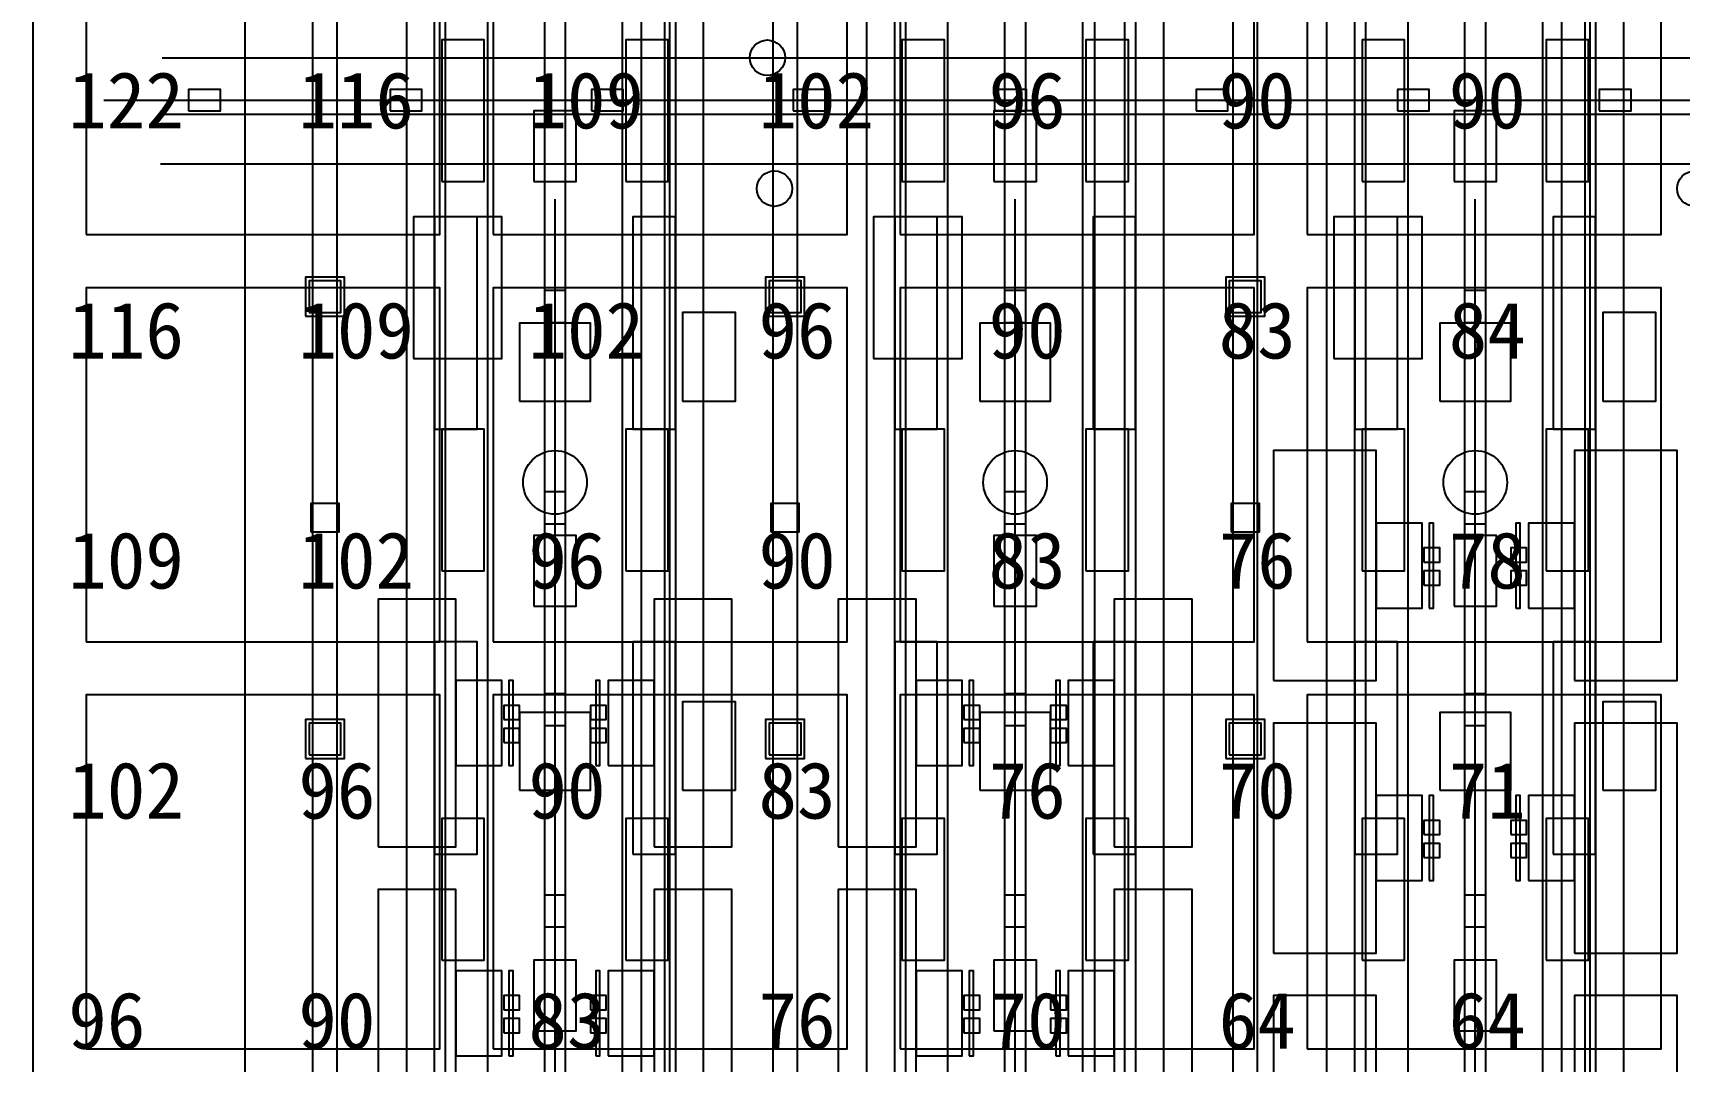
# Model space of a CAD drawing. Header units: metres. Extents: x -1640 to 1560, y -268 to 2338.
# Drawn here: x -472 to -425.49, y 2013.15 to 2042.2 of the extents above; entities that cross this region are included whole.
import ezdxf

# ---------------------------------------------------------------- set-up
doc = ezdxf.new("R2010")
doc.units = ezdxf.units.M
for name, color, linetype in [('1F_CHL', 4, 'Continuous'), ('1F_EHS_EXTINGUISHER_HYDRANT_CABINET_CONCEPT', 1, 'Continuous'), ('1F_PUMP', 2, 'Continuous'), ('1F_SCR', 3, 'Continuous'), ('1F_STRUCT_COLUMN', 8, 'Continuous'), ('1F_ZONE', 3, 'Continuous'), ('2F_CSF_LATERAL_RACK_CONCEPT', 9, 'Continuous'), ('2F_RFG', 5, 'Continuous'), ('2F_STRUCT_COLUMN', 8, 'Continuous'), ('2F_VMB', 6, 'Continuous'), ('2F_ZONE', 3, 'Continuous'), ('3F_CLEANROOM_OVERHEAD_PIPE_DUCT_CONCEPT', 9, 'Continuous'), ('3F_CVD', 3, 'Continuous'), ('3F_DIFF', 4, 'Continuous'), ('3F_EHS_EGRESS_DIST_M', 2, 'Continuous'), ('3F_EHS_EXTINGUISHER_HYDRANT_CABINET_CONCEPT', 1, 'Continuous'), ('3F_EHS_GAS_DETECTOR', 6, 'Continuous'), ('3F_FOUP', 5, 'Continuous'), ('3F_OHT', 9, 'Continuous'), ('3F_OHTV', 1, 'Continuous'), ('3F_STK', 3, 'Continuous'), ('3F_STRUCT_COLUMN', 8, 'Continuous'), ('3F_TBAR', 6, 'Continuous'), ('3F_ZONE', 3, 'Continuous'), ('4F_FFU', 1, 'Continuous'), ('4F_STRUCT_PLENUM_TRUSS_CONCEPT', 9, 'Continuous'), ('4F_ZONE', 3, 'Continuous'), ('5F_CHL', 4, 'Continuous'), ('5F_EHS_EXTINGUISHER_HYDRANT_CABINET_CONCEPT', 1, 'Continuous'), ('5F_PUMP', 2, 'Continuous'), ('5F_SCR', 3, 'Continuous'), ('5F_STRUCT_COLUMN', 8, 'Continuous'), ('5F_ZONE', 3, 'Continuous'), ('6F_CSF_LATERAL_RACK_CONCEPT', 9, 'Continuous'), ('6F_RFG', 5, 'Continuous'), ('6F_STRUCT_COLUMN', 8, 'Continuous'), ('6F_VMB', 6, 'Continuous'), ('6F_ZONE', 3, 'Continuous'), ('7F_CLEANROOM_OVERHEAD_PIPE_DUCT_CONCEPT', 9, 'Continuous'), ('7F_CVD', 3, 'Continuous'), ('7F_DIFF', 4, 'Continuous'), ('7F_EHS_EGRESS_DIST_M', 2, 'Continuous'), ('7F_EHS_EXTINGUISHER_HYDRANT_CABINET_CONCEPT', 1, 'Continuous'), ('7F_EHS_GAS_DETECTOR', 6, 'Continuous'), ('7F_FOUP', 5, 'Continuous'), ('7F_OHT', 9, 'Continuous'), ('7F_OHTV', 1, 'Continuous'), ('7F_STK', 3, 'Continuous'), ('7F_STRUCT_COLUMN', 8, 'Continuous'), ('7F_TBAR', 6, 'Continuous'), ('7F_ZONE', 3, 'Continuous'), ('8F_FFU', 1, 'Continuous'), ('8F_STRUCT_PLENUM_TRUSS_CONCEPT', 9, 'Continuous'), ('8F_ZONE', 3, 'Continuous'), ('EHS_TREATED_EXHAUST', 30, 'Continuous'), ('UTIL_ELEC.LV_CONCEPT', 2, 'Continuous'), ('UTIL_GAS.BULK_CONCEPT', 2, 'Continuous'), ('UTIL_GAS.SPEC_CONCEPT', 3, 'Continuous'), ('UTIL_PCW.R_CONCEPT', 1, 'Continuous'), ('UTIL_PCW.S_CONCEPT', 6, 'Continuous')]:
    doc.layers.add(name, color=color, linetype=linetype)

msp = doc.modelspace()

# ---------------------------------------------------------------- linework, layer by layer
at = {"layer": '1F_CHL'}
for points in [[(-453.65, 2031.8), (-452.15, 2031.8), (-452.15, 2034.3), (-453.65, 2034.3)], [(-427.65, 2031.8), (-426.15, 2031.8), (-426.15, 2034.3), (-427.65, 2034.3)], [(-453.65, 2020.8), (-452.15, 2020.8), (-452.15, 2023.3), (-453.65, 2023.3)], [(-427.65, 2020.8), (-426.15, 2020.8), (-426.15, 2023.3), (-427.65, 2023.3)]]:
    msp.add_lwpolyline(points, close=True, dxfattribs=at)
at = {"layer": '1F_EHS_EXTINGUISHER_HYDRANT_CABINET_CONCEPT'}
msp.add_circle((-451.25, 2041.5), 0.5, dxfattribs=at)
at = {"layer": '1F_PUMP'}
for points in [[(-460.45, 2038), (-459.25, 2038), (-459.25, 2042), (-460.45, 2042)], [(-455.25, 2038), (-454.05, 2038), (-454.05, 2042), (-455.25, 2042)], [(-447.45, 2038), (-446.25, 2038), (-446.25, 2042), (-447.45, 2042)], [(-442.25, 2038), (-441.05, 2038), (-441.05, 2042), (-442.25, 2042)], [(-434.45, 2038), (-433.25, 2038), (-433.25, 2042), (-434.45, 2042)], [(-429.25, 2038), (-428.05, 2038), (-428.05, 2042), (-429.25, 2042)], [(-460.45, 2027), (-459.25, 2027), (-459.25, 2031), (-460.45, 2031)], [(-455.25, 2027), (-454.05, 2027), (-454.05, 2031), (-455.25, 2031)], [(-447.45, 2027), (-446.25, 2027), (-446.25, 2031), (-447.45, 2031)], [(-442.25, 2027), (-441.05, 2027), (-441.05, 2031), (-442.25, 2031)], [(-434.45, 2027), (-433.25, 2027), (-433.25, 2031), (-434.45, 2031)], [(-429.25, 2027), (-428.05, 2027), (-428.05, 2031), (-429.25, 2031)], [(-460.45, 2016), (-459.25, 2016), (-459.25, 2020), (-460.45, 2020)], [(-455.25, 2016), (-454.05, 2016), (-454.05, 2020), (-455.25, 2020)], [(-447.45, 2016), (-446.25, 2016), (-446.25, 2020), (-447.45, 2020)], [(-442.25, 2016), (-441.05, 2016), (-441.05, 2020), (-442.25, 2020)], [(-434.45, 2016), (-433.25, 2016), (-433.25, 2020), (-434.45, 2020)], [(-429.25, 2016), (-428.05, 2016), (-428.05, 2020), (-429.25, 2020)]]:
    msp.add_lwpolyline(points, close=True, dxfattribs=at)
at = {"layer": '1F_SCR'}
for points in [[(-458.25, 2031.8), (-456.25, 2031.8), (-456.25, 2034), (-458.25, 2034)], [(-445.25, 2031.8), (-443.25, 2031.8), (-443.25, 2034), (-445.25, 2034)], [(-432.25, 2031.8), (-430.25, 2031.8), (-430.25, 2034), (-432.25, 2034)], [(-458.25, 2020.8), (-456.25, 2020.8), (-456.25, 2023), (-458.25, 2023)], [(-445.25, 2020.8), (-443.25, 2020.8), (-443.25, 2023), (-445.25, 2023)], [(-432.25, 2020.8), (-430.25, 2020.8), (-430.25, 2023), (-432.25, 2023)]]:
    msp.add_lwpolyline(points, close=True, dxfattribs=at)
at = {"layer": '1F_STRUCT_COLUMN'}
for points in [[(-464.3, 2034.2), (-463.2, 2034.2), (-463.2, 2035.3), (-464.3, 2035.3)], [(-451.3, 2034.2), (-450.2, 2034.2), (-450.2, 2035.3), (-451.3, 2035.3)], [(-438.3, 2034.2), (-437.2, 2034.2), (-437.2, 2035.3), (-438.3, 2035.3)], [(-464.3, 2021.7), (-463.2, 2021.7), (-463.2, 2022.8), (-464.3, 2022.8)], [(-451.3, 2021.7), (-450.2, 2021.7), (-450.2, 2022.8), (-451.3, 2022.8)], [(-438.3, 2021.7), (-437.2, 2021.7), (-437.2, 2022.8), (-438.3, 2022.8)]]:
    msp.add_lwpolyline(points, close=True, dxfattribs=at)
at = {"layer": '1F_ZONE'}
msp.add_lwpolyline([(-472, 1966), (-247.5, 1966), (-247.5, 2117), (-472, 2117)], close=True, dxfattribs=at)
at = {"layer": '2F_CSF_LATERAL_RACK_CONCEPT'}
for points in [[(-461.45, 1970), (-460.65, 1970), (-460.65, 2113), (-461.45, 2113)], [(-453.85, 1970), (-453.05, 1970), (-453.05, 2113), (-453.85, 2113)], [(-448.45, 1970), (-447.65, 1970), (-447.65, 2113), (-448.45, 2113)], [(-440.85, 1970), (-440.05, 1970), (-440.05, 2113), (-440.85, 2113)], [(-435.45, 1970), (-434.65, 1970), (-434.65, 2113), (-435.45, 2113)], [(-427.85, 1970), (-427.05, 1970), (-427.05, 2113), (-427.85, 2113)]]:
    msp.add_lwpolyline(points, close=True, dxfattribs=at)
at = {"layer": '2F_RFG'}
for points in [[(-460.65, 2031), (-459.45, 2031), (-459.45, 2037), (-460.65, 2037)], [(-455.05, 2031), (-453.85, 2031), (-453.85, 2037), (-455.05, 2037)], [(-447.65, 2031), (-446.45, 2031), (-446.45, 2037), (-447.65, 2037)], [(-442.05, 2031), (-440.85, 2031), (-440.85, 2037), (-442.05, 2037)], [(-434.65, 2031), (-433.45, 2031), (-433.45, 2037), (-434.65, 2037)], [(-429.05, 2031), (-427.85, 2031), (-427.85, 2037), (-429.05, 2037)], [(-460.65, 2019), (-459.45, 2019), (-459.45, 2025), (-460.65, 2025)], [(-455.05, 2019), (-453.85, 2019), (-453.85, 2025), (-455.05, 2025)], [(-447.65, 2019), (-446.45, 2019), (-446.45, 2025), (-447.65, 2025)], [(-442.05, 2019), (-440.85, 2019), (-440.85, 2025), (-442.05, 2025)], [(-434.65, 2019), (-433.45, 2019), (-433.45, 2025), (-434.65, 2025)], [(-429.05, 2019), (-427.85, 2019), (-427.85, 2025), (-429.05, 2025)]]:
    msp.add_lwpolyline(points, close=True, dxfattribs=at)
at = {"layer": '2F_STRUCT_COLUMN'}
for points in [[(-464.2, 2034.3), (-463.3, 2034.3), (-463.3, 2035.2), (-464.2, 2035.2)], [(-451.2, 2034.3), (-450.3, 2034.3), (-450.3, 2035.2), (-451.2, 2035.2)], [(-438.2, 2034.3), (-437.3, 2034.3), (-437.3, 2035.2), (-438.2, 2035.2)], [(-464.2, 2021.8), (-463.3, 2021.8), (-463.3, 2022.7), (-464.2, 2022.7)], [(-451.2, 2021.8), (-450.3, 2021.8), (-450.3, 2022.7), (-451.2, 2022.7)], [(-438.2, 2021.8), (-437.3, 2021.8), (-437.3, 2022.7), (-438.2, 2022.7)]]:
    msp.add_lwpolyline(points, close=True, dxfattribs=at)
at = {"layer": '2F_VMB'}
for points in [[(-457.85, 2038), (-456.65, 2038), (-456.65, 2040), (-457.85, 2040)], [(-444.85, 2038), (-443.65, 2038), (-443.65, 2040), (-444.85, 2040)], [(-431.85, 2038), (-430.65, 2038), (-430.65, 2040), (-431.85, 2040)], [(-457.85, 2026), (-456.65, 2026), (-456.65, 2028), (-457.85, 2028)], [(-444.85, 2026), (-443.65, 2026), (-443.65, 2028), (-444.85, 2028)], [(-431.85, 2026), (-430.65, 2026), (-430.65, 2028), (-431.85, 2028)], [(-457.85, 2014), (-456.65, 2014), (-456.65, 2016), (-457.85, 2016)], [(-444.85, 2014), (-443.65, 2014), (-443.65, 2016), (-444.85, 2016)], [(-431.85, 2014), (-430.65, 2014), (-430.65, 2016), (-431.85, 2016)]]:
    msp.add_lwpolyline(points, close=True, dxfattribs=at)
at = {"layer": '2F_ZONE'}
msp.add_lwpolyline([(-472, 1966), (-247.5, 1966), (-247.5, 2117), (-472, 2117)], close=True, dxfattribs=at)
at = {"layer": '3F_CLEANROOM_OVERHEAD_PIPE_DUCT_CONCEPT'}
for points in [[(-460.35, 1969), (-459.15, 1969), (-459.15, 2114), (-460.35, 2114)], [(-455.35, 1969), (-454.15, 1969), (-454.15, 2114), (-455.35, 2114)], [(-447.35, 1969), (-446.15, 1969), (-446.15, 2114), (-447.35, 2114)], [(-442.35, 1969), (-441.15, 1969), (-441.15, 2114), (-442.35, 2114)], [(-434.35, 1969), (-433.15, 1969), (-433.15, 2114), (-434.35, 2114)], [(-429.35, 1969), (-428.15, 1969), (-428.15, 2114), (-429.35, 2114)]]:
    msp.add_lwpolyline(points, close=True, dxfattribs=at)
at = {"layer": '3F_CVD'}
for points in [[(-436.95, 2023.9), (-434.05, 2023.9), (-434.05, 2030.4), (-436.95, 2030.4)], [(-428.45, 2023.9), (-425.55, 2023.9), (-425.55, 2030.4), (-428.45, 2030.4)], [(-434.05, 2025.95), (-432.75, 2025.95), (-432.75, 2028.35), (-434.05, 2028.35)], [(-429.75, 2025.95), (-428.45, 2025.95), (-428.45, 2028.35), (-429.75, 2028.35)], [(-436.95, 2016.2), (-434.05, 2016.2), (-434.05, 2022.7), (-436.95, 2022.7)], [(-428.45, 2016.2), (-425.55, 2016.2), (-425.55, 2022.7), (-428.45, 2022.7)], [(-434.05, 2018.25), (-432.75, 2018.25), (-432.75, 2020.65), (-434.05, 2020.65)], [(-429.75, 2018.25), (-428.45, 2018.25), (-428.45, 2020.65), (-429.75, 2020.65)], [(-436.95, 2008.5), (-434.05, 2008.5), (-434.05, 2015), (-436.95, 2015)], [(-428.45, 2008.5), (-425.55, 2008.5), (-425.55, 2015), (-428.45, 2015)]]:
    msp.add_lwpolyline(points, close=True, dxfattribs=at)
at = {"layer": '3F_DIFF'}
for points in [[(-462.25, 2019.2), (-460.05, 2019.2), (-460.05, 2026.2), (-462.25, 2026.2)], [(-454.45, 2019.2), (-452.25, 2019.2), (-452.25, 2026.2), (-454.45, 2026.2)], [(-449.25, 2019.2), (-447.05, 2019.2), (-447.05, 2026.2), (-449.25, 2026.2)], [(-441.45, 2019.2), (-439.25, 2019.2), (-439.25, 2026.2), (-441.45, 2026.2)], [(-460.05, 2021.5), (-458.75, 2021.5), (-458.75, 2023.9), (-460.05, 2023.9)], [(-455.75, 2021.5), (-454.45, 2021.5), (-454.45, 2023.9), (-455.75, 2023.9)], [(-447.05, 2021.5), (-445.75, 2021.5), (-445.75, 2023.9), (-447.05, 2023.9)], [(-442.75, 2021.5), (-441.45, 2021.5), (-441.45, 2023.9), (-442.75, 2023.9)], [(-462.25, 2011), (-460.05, 2011), (-460.05, 2018), (-462.25, 2018)], [(-454.45, 2011), (-452.25, 2011), (-452.25, 2018), (-454.45, 2018)], [(-449.25, 2011), (-447.05, 2011), (-447.05, 2018), (-449.25, 2018)], [(-441.45, 2011), (-439.25, 2011), (-439.25, 2018), (-441.45, 2018)], [(-460.05, 2013.3), (-458.75, 2013.3), (-458.75, 2015.7), (-460.05, 2015.7)], [(-455.75, 2013.3), (-454.45, 2013.3), (-454.45, 2015.7), (-455.75, 2015.7)], [(-447.05, 2013.3), (-445.75, 2013.3), (-445.75, 2015.7), (-447.05, 2015.7)], [(-442.75, 2013.3), (-441.45, 2013.3), (-441.45, 2015.7), (-442.75, 2015.7)]]:
    msp.add_lwpolyline(points, close=True, dxfattribs=at)
at = {"layer": '3F_EHS_EXTINGUISHER_HYDRANT_CABINET_CONCEPT'}
for centre in [(-451.05, 2037.8), (-425.05, 2037.8)]:
    msp.add_circle(centre, 0.5, dxfattribs=at)
at = {"layer": '3F_EHS_GAS_DETECTOR'}
for centre in [(-457.25, 2029.5), (-444.25, 2029.5), (-431.25, 2029.5)]:
    msp.add_circle(centre, 0.9, dxfattribs=at)
at = {"layer": '3F_FOUP'}
for points in [[(-432.7, 2027.25), (-432.25, 2027.25), (-432.25, 2027.65), (-432.7, 2027.65)], [(-430.25, 2027.25), (-429.8, 2027.25), (-429.8, 2027.65), (-430.25, 2027.65)], [(-432.7, 2026.6), (-432.25, 2026.6), (-432.25, 2027), (-432.7, 2027)], [(-430.25, 2026.6), (-429.8, 2026.6), (-429.8, 2027), (-430.25, 2027)], [(-458.7, 2022.8), (-458.25, 2022.8), (-458.25, 2023.2), (-458.7, 2023.2)], [(-456.25, 2022.8), (-455.8, 2022.8), (-455.8, 2023.2), (-456.25, 2023.2)], [(-445.7, 2022.8), (-445.25, 2022.8), (-445.25, 2023.2), (-445.7, 2023.2)], [(-443.25, 2022.8), (-442.8, 2022.8), (-442.8, 2023.2), (-443.25, 2023.2)], [(-458.7, 2022.15), (-458.25, 2022.15), (-458.25, 2022.55), (-458.7, 2022.55)], [(-456.25, 2022.15), (-455.8, 2022.15), (-455.8, 2022.55), (-456.25, 2022.55)], [(-445.7, 2022.15), (-445.25, 2022.15), (-445.25, 2022.55), (-445.7, 2022.55)], [(-443.25, 2022.15), (-442.8, 2022.15), (-442.8, 2022.55), (-443.25, 2022.55)], [(-432.7, 2019.55), (-432.25, 2019.55), (-432.25, 2019.95), (-432.7, 2019.95)], [(-430.25, 2019.55), (-429.8, 2019.55), (-429.8, 2019.95), (-430.25, 2019.95)], [(-432.7, 2018.9), (-432.25, 2018.9), (-432.25, 2019.3), (-432.7, 2019.3)], [(-430.25, 2018.9), (-429.8, 2018.9), (-429.8, 2019.3), (-430.25, 2019.3)], [(-458.7, 2014.6), (-458.25, 2014.6), (-458.25, 2015), (-458.7, 2015)], [(-456.25, 2014.6), (-455.8, 2014.6), (-455.8, 2015), (-456.25, 2015)], [(-445.7, 2014.6), (-445.25, 2014.6), (-445.25, 2015), (-445.7, 2015)], [(-443.25, 2014.6), (-442.8, 2014.6), (-442.8, 2015), (-443.25, 2015)], [(-458.7, 2013.95), (-458.25, 2013.95), (-458.25, 2014.35), (-458.7, 2014.35)], [(-456.25, 2013.95), (-455.8, 2013.95), (-455.8, 2014.35), (-456.25, 2014.35)], [(-445.7, 2013.95), (-445.25, 2013.95), (-445.25, 2014.35), (-445.7, 2014.35)], [(-443.25, 2013.95), (-442.8, 2013.95), (-442.8, 2014.35), (-443.25, 2014.35)]]:
    msp.add_lwpolyline(points, close=True, dxfattribs=at)
at = {"layer": '3F_OHT'}
for p, q in [((-470, 2040.3), (-249.5, 2040.3)), ((-457.25, 1969), (-457.25, 2037.5)), ((-444.25, 1969), (-444.25, 2037.5)), ((-431.25, 1969), (-431.25, 2037.5))]:
    msp.add_line(p, q, dxfattribs=at)
at = {"layer": '3F_OHTV'}
for points in [[(-467.6, 2040), (-466.7, 2040), (-466.7, 2040.6), (-467.6, 2040.6)], [(-461.91, 2040), (-461.01, 2040), (-461.01, 2040.6), (-461.91, 2040.6)], [(-456.22, 2040), (-455.32, 2040), (-455.32, 2040.6), (-456.22, 2040.6)], [(-450.52, 2040), (-449.62, 2040), (-449.62, 2040.6), (-450.52, 2040.6)], [(-444.83, 2040), (-443.93, 2040), (-443.93, 2040.6), (-444.83, 2040.6)], [(-439.14, 2040), (-438.24, 2040), (-438.24, 2040.6), (-439.14, 2040.6)], [(-433.45, 2040), (-432.55, 2040), (-432.55, 2040.6), (-433.45, 2040.6)], [(-427.75, 2040), (-426.85, 2040), (-426.85, 2040.6), (-427.75, 2040.6)], [(-457.55, 2034.02), (-456.95, 2034.02), (-456.95, 2034.92), (-457.55, 2034.92)], [(-444.55, 2034.02), (-443.95, 2034.02), (-443.95, 2034.92), (-444.55, 2034.92)], [(-431.55, 2034.02), (-430.95, 2034.02), (-430.95, 2034.92), (-431.55, 2034.92)], [(-457.55, 2028.33), (-456.95, 2028.33), (-456.95, 2029.23), (-457.55, 2029.23)], [(-444.55, 2028.33), (-443.95, 2028.33), (-443.95, 2029.23), (-444.55, 2029.23)], [(-431.55, 2028.33), (-430.95, 2028.33), (-430.95, 2029.23), (-431.55, 2029.23)], [(-457.55, 2022.63), (-456.95, 2022.63), (-456.95, 2023.53), (-457.55, 2023.53)], [(-444.55, 2022.63), (-443.95, 2022.63), (-443.95, 2023.53), (-444.55, 2023.53)], [(-431.55, 2022.63), (-430.95, 2022.63), (-430.95, 2023.53), (-431.55, 2023.53)], [(-457.55, 2016.94), (-456.95, 2016.94), (-456.95, 2017.84), (-457.55, 2017.84)], [(-444.55, 2016.94), (-443.95, 2016.94), (-443.95, 2017.84), (-444.55, 2017.84)], [(-431.55, 2016.94), (-430.95, 2016.94), (-430.95, 2017.84), (-431.55, 2017.84)]]:
    msp.add_lwpolyline(points, close=True, dxfattribs=at)
at = {"layer": '3F_STK'}
for points in [[(-461.25, 2033), (-458.75, 2033), (-458.75, 2037), (-461.25, 2037)], [(-448.25, 2033), (-445.75, 2033), (-445.75, 2037), (-448.25, 2037)], [(-435.25, 2033), (-432.75, 2033), (-432.75, 2037), (-435.25, 2037)]]:
    msp.add_lwpolyline(points, close=True, dxfattribs=at)
at = {"layer": '3F_STRUCT_COLUMN'}
for points in [[(-464.15, 2028.1), (-463.35, 2028.1), (-463.35, 2028.9), (-464.15, 2028.9)], [(-451.15, 2028.1), (-450.35, 2028.1), (-450.35, 2028.9), (-451.15, 2028.9)], [(-438.15, 2028.1), (-437.35, 2028.1), (-437.35, 2028.9), (-438.15, 2028.9)]]:
    msp.add_lwpolyline(points, close=True, dxfattribs=at)
at = {"layer": '3F_TBAR'}
for points in [[(-432.55, 2025.95), (-432.43, 2025.95), (-432.43, 2028.35), (-432.55, 2028.35)], [(-430.1, 2025.95), (-429.98, 2025.95), (-429.98, 2028.35), (-430.1, 2028.35)], [(-458.55, 2021.5), (-458.43, 2021.5), (-458.43, 2023.9), (-458.55, 2023.9)], [(-456.1, 2021.5), (-455.98, 2021.5), (-455.98, 2023.9), (-456.1, 2023.9)], [(-445.55, 2021.5), (-445.43, 2021.5), (-445.43, 2023.9), (-445.55, 2023.9)], [(-443.1, 2021.5), (-442.98, 2021.5), (-442.98, 2023.9), (-443.1, 2023.9)], [(-432.55, 2018.25), (-432.43, 2018.25), (-432.43, 2020.65), (-432.55, 2020.65)], [(-430.1, 2018.25), (-429.98, 2018.25), (-429.98, 2020.65), (-430.1, 2020.65)], [(-458.55, 2013.3), (-458.43, 2013.3), (-458.43, 2015.7), (-458.55, 2015.7)], [(-456.1, 2013.3), (-455.98, 2013.3), (-455.98, 2015.7), (-456.1, 2015.7)], [(-445.55, 2013.3), (-445.43, 2013.3), (-445.43, 2015.7), (-445.55, 2015.7)], [(-443.1, 2013.3), (-442.98, 2013.3), (-442.98, 2015.7), (-443.1, 2015.7)]]:
    msp.add_lwpolyline(points, close=True, dxfattribs=at)
at = {"layer": '3F_ZONE'}
msp.add_lwpolyline([(-472, 1966), (-247.5, 1966), (-247.5, 2117), (-472, 2117)], close=True, dxfattribs=at)
at = {"layer": '4F_FFU'}
for points in [[(-470.5, 2036.5), (-460.5, 2036.5), (-460.5, 2046.5), (-470.5, 2046.5)], [(-459, 2036.5), (-449, 2036.5), (-449, 2046.5), (-459, 2046.5)], [(-447.5, 2036.5), (-437.5, 2036.5), (-437.5, 2046.5), (-447.5, 2046.5)], [(-436, 2036.5), (-426, 2036.5), (-426, 2046.5), (-436, 2046.5)], [(-470.5, 2025), (-460.5, 2025), (-460.5, 2035), (-470.5, 2035)], [(-459, 2025), (-449, 2025), (-449, 2035), (-459, 2035)], [(-447.5, 2025), (-437.5, 2025), (-437.5, 2035), (-447.5, 2035)], [(-436, 2025), (-426, 2025), (-426, 2035), (-436, 2035)], [(-470.5, 2013.5), (-460.5, 2013.5), (-460.5, 2023.5), (-470.5, 2023.5)], [(-459, 2013.5), (-449, 2013.5), (-449, 2023.5), (-459, 2023.5)], [(-447.5, 2013.5), (-437.5, 2013.5), (-437.5, 2023.5), (-447.5, 2023.5)], [(-436, 2013.5), (-426, 2013.5), (-426, 2023.5), (-436, 2023.5)]]:
    msp.add_lwpolyline(points, close=True, dxfattribs=at)
at = {"layer": '4F_STRUCT_PLENUM_TRUSS_CONCEPT'}
for points in [[(-464.1, 1966), (-463.4, 1966), (-463.4, 2117), (-464.1, 2117)], [(-451.1, 1966), (-450.4, 1966), (-450.4, 2117), (-451.1, 2117)], [(-438.1, 1966), (-437.4, 1966), (-437.4, 2117), (-438.1, 2117)]]:
    msp.add_lwpolyline(points, close=True, dxfattribs=at)
at = {"layer": '4F_ZONE'}
msp.add_lwpolyline([(-472, 1966), (-247.5, 1966), (-247.5, 2117), (-472, 2117)], close=True, dxfattribs=at)
at = {"layer": '5F_CHL'}
for points in [[(-453.65, 2031.8), (-452.15, 2031.8), (-452.15, 2034.3), (-453.65, 2034.3)], [(-427.65, 2031.8), (-426.15, 2031.8), (-426.15, 2034.3), (-427.65, 2034.3)], [(-453.65, 2020.8), (-452.15, 2020.8), (-452.15, 2023.3), (-453.65, 2023.3)], [(-427.65, 2020.8), (-426.15, 2020.8), (-426.15, 2023.3), (-427.65, 2023.3)]]:
    msp.add_lwpolyline(points, close=True, dxfattribs=at)
at = {"layer": '5F_EHS_EXTINGUISHER_HYDRANT_CABINET_CONCEPT'}
msp.add_circle((-451.25, 2041.5), 0.5, dxfattribs=at)
at = {"layer": '5F_PUMP'}
for points in [[(-460.45, 2038), (-459.25, 2038), (-459.25, 2042), (-460.45, 2042)], [(-455.25, 2038), (-454.05, 2038), (-454.05, 2042), (-455.25, 2042)], [(-447.45, 2038), (-446.25, 2038), (-446.25, 2042), (-447.45, 2042)], [(-442.25, 2038), (-441.05, 2038), (-441.05, 2042), (-442.25, 2042)], [(-434.45, 2038), (-433.25, 2038), (-433.25, 2042), (-434.45, 2042)], [(-429.25, 2038), (-428.05, 2038), (-428.05, 2042), (-429.25, 2042)], [(-460.45, 2027), (-459.25, 2027), (-459.25, 2031), (-460.45, 2031)], [(-455.25, 2027), (-454.05, 2027), (-454.05, 2031), (-455.25, 2031)], [(-447.45, 2027), (-446.25, 2027), (-446.25, 2031), (-447.45, 2031)], [(-442.25, 2027), (-441.05, 2027), (-441.05, 2031), (-442.25, 2031)], [(-434.45, 2027), (-433.25, 2027), (-433.25, 2031), (-434.45, 2031)], [(-429.25, 2027), (-428.05, 2027), (-428.05, 2031), (-429.25, 2031)], [(-460.45, 2016), (-459.25, 2016), (-459.25, 2020), (-460.45, 2020)], [(-455.25, 2016), (-454.05, 2016), (-454.05, 2020), (-455.25, 2020)], [(-447.45, 2016), (-446.25, 2016), (-446.25, 2020), (-447.45, 2020)], [(-442.25, 2016), (-441.05, 2016), (-441.05, 2020), (-442.25, 2020)], [(-434.45, 2016), (-433.25, 2016), (-433.25, 2020), (-434.45, 2020)], [(-429.25, 2016), (-428.05, 2016), (-428.05, 2020), (-429.25, 2020)]]:
    msp.add_lwpolyline(points, close=True, dxfattribs=at)
at = {"layer": '5F_SCR'}
for points in [[(-458.25, 2031.8), (-456.25, 2031.8), (-456.25, 2034), (-458.25, 2034)], [(-445.25, 2031.8), (-443.25, 2031.8), (-443.25, 2034), (-445.25, 2034)], [(-432.25, 2031.8), (-430.25, 2031.8), (-430.25, 2034), (-432.25, 2034)], [(-458.25, 2020.8), (-456.25, 2020.8), (-456.25, 2023), (-458.25, 2023)], [(-445.25, 2020.8), (-443.25, 2020.8), (-443.25, 2023), (-445.25, 2023)], [(-432.25, 2020.8), (-430.25, 2020.8), (-430.25, 2023), (-432.25, 2023)]]:
    msp.add_lwpolyline(points, close=True, dxfattribs=at)
at = {"layer": '5F_STRUCT_COLUMN'}
for points in [[(-464.3, 2034.2), (-463.2, 2034.2), (-463.2, 2035.3), (-464.3, 2035.3)], [(-451.3, 2034.2), (-450.2, 2034.2), (-450.2, 2035.3), (-451.3, 2035.3)], [(-438.3, 2034.2), (-437.2, 2034.2), (-437.2, 2035.3), (-438.3, 2035.3)], [(-464.3, 2021.7), (-463.2, 2021.7), (-463.2, 2022.8), (-464.3, 2022.8)], [(-451.3, 2021.7), (-450.2, 2021.7), (-450.2, 2022.8), (-451.3, 2022.8)], [(-438.3, 2021.7), (-437.2, 2021.7), (-437.2, 2022.8), (-438.3, 2022.8)]]:
    msp.add_lwpolyline(points, close=True, dxfattribs=at)
at = {"layer": '5F_ZONE'}
msp.add_lwpolyline([(-472, 1966), (-247.5, 1966), (-247.5, 2117), (-472, 2117)], close=True, dxfattribs=at)
at = {"layer": '6F_CSF_LATERAL_RACK_CONCEPT'}
for points in [[(-461.45, 1970), (-460.65, 1970), (-460.65, 2113), (-461.45, 2113)], [(-453.85, 1970), (-453.05, 1970), (-453.05, 2113), (-453.85, 2113)], [(-448.45, 1970), (-447.65, 1970), (-447.65, 2113), (-448.45, 2113)], [(-440.85, 1970), (-440.05, 1970), (-440.05, 2113), (-440.85, 2113)], [(-435.45, 1970), (-434.65, 1970), (-434.65, 2113), (-435.45, 2113)], [(-427.85, 1970), (-427.05, 1970), (-427.05, 2113), (-427.85, 2113)]]:
    msp.add_lwpolyline(points, close=True, dxfattribs=at)
at = {"layer": '6F_RFG'}
for points in [[(-460.65, 2031), (-459.45, 2031), (-459.45, 2037), (-460.65, 2037)], [(-455.05, 2031), (-453.85, 2031), (-453.85, 2037), (-455.05, 2037)], [(-447.65, 2031), (-446.45, 2031), (-446.45, 2037), (-447.65, 2037)], [(-442.05, 2031), (-440.85, 2031), (-440.85, 2037), (-442.05, 2037)], [(-434.65, 2031), (-433.45, 2031), (-433.45, 2037), (-434.65, 2037)], [(-429.05, 2031), (-427.85, 2031), (-427.85, 2037), (-429.05, 2037)], [(-460.65, 2019), (-459.45, 2019), (-459.45, 2025), (-460.65, 2025)], [(-455.05, 2019), (-453.85, 2019), (-453.85, 2025), (-455.05, 2025)], [(-447.65, 2019), (-446.45, 2019), (-446.45, 2025), (-447.65, 2025)], [(-442.05, 2019), (-440.85, 2019), (-440.85, 2025), (-442.05, 2025)], [(-434.65, 2019), (-433.45, 2019), (-433.45, 2025), (-434.65, 2025)], [(-429.05, 2019), (-427.85, 2019), (-427.85, 2025), (-429.05, 2025)]]:
    msp.add_lwpolyline(points, close=True, dxfattribs=at)
at = {"layer": '6F_STRUCT_COLUMN'}
for points in [[(-464.2, 2034.3), (-463.3, 2034.3), (-463.3, 2035.2), (-464.2, 2035.2)], [(-451.2, 2034.3), (-450.3, 2034.3), (-450.3, 2035.2), (-451.2, 2035.2)], [(-438.2, 2034.3), (-437.3, 2034.3), (-437.3, 2035.2), (-438.2, 2035.2)], [(-464.2, 2021.8), (-463.3, 2021.8), (-463.3, 2022.7), (-464.2, 2022.7)], [(-451.2, 2021.8), (-450.3, 2021.8), (-450.3, 2022.7), (-451.2, 2022.7)], [(-438.2, 2021.8), (-437.3, 2021.8), (-437.3, 2022.7), (-438.2, 2022.7)]]:
    msp.add_lwpolyline(points, close=True, dxfattribs=at)
at = {"layer": '6F_VMB'}
for points in [[(-457.85, 2038), (-456.65, 2038), (-456.65, 2040), (-457.85, 2040)], [(-444.85, 2038), (-443.65, 2038), (-443.65, 2040), (-444.85, 2040)], [(-431.85, 2038), (-430.65, 2038), (-430.65, 2040), (-431.85, 2040)], [(-457.85, 2026), (-456.65, 2026), (-456.65, 2028), (-457.85, 2028)], [(-444.85, 2026), (-443.65, 2026), (-443.65, 2028), (-444.85, 2028)], [(-431.85, 2026), (-430.65, 2026), (-430.65, 2028), (-431.85, 2028)], [(-457.85, 2014), (-456.65, 2014), (-456.65, 2016), (-457.85, 2016)], [(-444.85, 2014), (-443.65, 2014), (-443.65, 2016), (-444.85, 2016)], [(-431.85, 2014), (-430.65, 2014), (-430.65, 2016), (-431.85, 2016)]]:
    msp.add_lwpolyline(points, close=True, dxfattribs=at)
at = {"layer": '6F_ZONE'}
msp.add_lwpolyline([(-472, 1966), (-247.5, 1966), (-247.5, 2117), (-472, 2117)], close=True, dxfattribs=at)
at = {"layer": '7F_CLEANROOM_OVERHEAD_PIPE_DUCT_CONCEPT'}
for points in [[(-460.35, 1969), (-459.15, 1969), (-459.15, 2114), (-460.35, 2114)], [(-455.35, 1969), (-454.15, 1969), (-454.15, 2114), (-455.35, 2114)], [(-447.35, 1969), (-446.15, 1969), (-446.15, 2114), (-447.35, 2114)], [(-442.35, 1969), (-441.15, 1969), (-441.15, 2114), (-442.35, 2114)], [(-434.35, 1969), (-433.15, 1969), (-433.15, 2114), (-434.35, 2114)], [(-429.35, 1969), (-428.15, 1969), (-428.15, 2114), (-429.35, 2114)]]:
    msp.add_lwpolyline(points, close=True, dxfattribs=at)
at = {"layer": '7F_CVD'}
for points in [[(-436.95, 2023.9), (-434.05, 2023.9), (-434.05, 2030.4), (-436.95, 2030.4)], [(-428.45, 2023.9), (-425.55, 2023.9), (-425.55, 2030.4), (-428.45, 2030.4)], [(-434.05, 2025.95), (-432.75, 2025.95), (-432.75, 2028.35), (-434.05, 2028.35)], [(-429.75, 2025.95), (-428.45, 2025.95), (-428.45, 2028.35), (-429.75, 2028.35)], [(-436.95, 2016.2), (-434.05, 2016.2), (-434.05, 2022.7), (-436.95, 2022.7)], [(-428.45, 2016.2), (-425.55, 2016.2), (-425.55, 2022.7), (-428.45, 2022.7)], [(-434.05, 2018.25), (-432.75, 2018.25), (-432.75, 2020.65), (-434.05, 2020.65)], [(-429.75, 2018.25), (-428.45, 2018.25), (-428.45, 2020.65), (-429.75, 2020.65)], [(-436.95, 2008.5), (-434.05, 2008.5), (-434.05, 2015), (-436.95, 2015)], [(-428.45, 2008.5), (-425.55, 2008.5), (-425.55, 2015), (-428.45, 2015)]]:
    msp.add_lwpolyline(points, close=True, dxfattribs=at)
at = {"layer": '7F_DIFF'}
for points in [[(-462.25, 2019.2), (-460.05, 2019.2), (-460.05, 2026.2), (-462.25, 2026.2)], [(-454.45, 2019.2), (-452.25, 2019.2), (-452.25, 2026.2), (-454.45, 2026.2)], [(-449.25, 2019.2), (-447.05, 2019.2), (-447.05, 2026.2), (-449.25, 2026.2)], [(-441.45, 2019.2), (-439.25, 2019.2), (-439.25, 2026.2), (-441.45, 2026.2)], [(-460.05, 2021.5), (-458.75, 2021.5), (-458.75, 2023.9), (-460.05, 2023.9)], [(-455.75, 2021.5), (-454.45, 2021.5), (-454.45, 2023.9), (-455.75, 2023.9)], [(-447.05, 2021.5), (-445.75, 2021.5), (-445.75, 2023.9), (-447.05, 2023.9)], [(-442.75, 2021.5), (-441.45, 2021.5), (-441.45, 2023.9), (-442.75, 2023.9)], [(-462.25, 2011), (-460.05, 2011), (-460.05, 2018), (-462.25, 2018)], [(-454.45, 2011), (-452.25, 2011), (-452.25, 2018), (-454.45, 2018)], [(-449.25, 2011), (-447.05, 2011), (-447.05, 2018), (-449.25, 2018)], [(-441.45, 2011), (-439.25, 2011), (-439.25, 2018), (-441.45, 2018)], [(-460.05, 2013.3), (-458.75, 2013.3), (-458.75, 2015.7), (-460.05, 2015.7)], [(-455.75, 2013.3), (-454.45, 2013.3), (-454.45, 2015.7), (-455.75, 2015.7)], [(-447.05, 2013.3), (-445.75, 2013.3), (-445.75, 2015.7), (-447.05, 2015.7)], [(-442.75, 2013.3), (-441.45, 2013.3), (-441.45, 2015.7), (-442.75, 2015.7)]]:
    msp.add_lwpolyline(points, close=True, dxfattribs=at)
at = {"layer": '7F_EHS_EXTINGUISHER_HYDRANT_CABINET_CONCEPT'}
for centre in [(-451.05, 2037.8), (-425.05, 2037.8)]:
    msp.add_circle(centre, 0.5, dxfattribs=at)
at = {"layer": '7F_EHS_GAS_DETECTOR'}
for centre in [(-457.25, 2029.5), (-444.25, 2029.5), (-431.25, 2029.5)]:
    msp.add_circle(centre, 0.9, dxfattribs=at)
at = {"layer": '7F_FOUP'}
for points in [[(-432.7, 2027.25), (-432.25, 2027.25), (-432.25, 2027.65), (-432.7, 2027.65)], [(-430.25, 2027.25), (-429.8, 2027.25), (-429.8, 2027.65), (-430.25, 2027.65)], [(-432.7, 2026.6), (-432.25, 2026.6), (-432.25, 2027), (-432.7, 2027)], [(-430.25, 2026.6), (-429.8, 2026.6), (-429.8, 2027), (-430.25, 2027)], [(-458.7, 2022.8), (-458.25, 2022.8), (-458.25, 2023.2), (-458.7, 2023.2)], [(-456.25, 2022.8), (-455.8, 2022.8), (-455.8, 2023.2), (-456.25, 2023.2)], [(-445.7, 2022.8), (-445.25, 2022.8), (-445.25, 2023.2), (-445.7, 2023.2)], [(-443.25, 2022.8), (-442.8, 2022.8), (-442.8, 2023.2), (-443.25, 2023.2)], [(-458.7, 2022.15), (-458.25, 2022.15), (-458.25, 2022.55), (-458.7, 2022.55)], [(-456.25, 2022.15), (-455.8, 2022.15), (-455.8, 2022.55), (-456.25, 2022.55)], [(-445.7, 2022.15), (-445.25, 2022.15), (-445.25, 2022.55), (-445.7, 2022.55)], [(-443.25, 2022.15), (-442.8, 2022.15), (-442.8, 2022.55), (-443.25, 2022.55)], [(-432.7, 2019.55), (-432.25, 2019.55), (-432.25, 2019.95), (-432.7, 2019.95)], [(-430.25, 2019.55), (-429.8, 2019.55), (-429.8, 2019.95), (-430.25, 2019.95)], [(-432.7, 2018.9), (-432.25, 2018.9), (-432.25, 2019.3), (-432.7, 2019.3)], [(-430.25, 2018.9), (-429.8, 2018.9), (-429.8, 2019.3), (-430.25, 2019.3)], [(-458.7, 2014.6), (-458.25, 2014.6), (-458.25, 2015), (-458.7, 2015)], [(-456.25, 2014.6), (-455.8, 2014.6), (-455.8, 2015), (-456.25, 2015)], [(-445.7, 2014.6), (-445.25, 2014.6), (-445.25, 2015), (-445.7, 2015)], [(-443.25, 2014.6), (-442.8, 2014.6), (-442.8, 2015), (-443.25, 2015)], [(-458.7, 2013.95), (-458.25, 2013.95), (-458.25, 2014.35), (-458.7, 2014.35)], [(-456.25, 2013.95), (-455.8, 2013.95), (-455.8, 2014.35), (-456.25, 2014.35)], [(-445.7, 2013.95), (-445.25, 2013.95), (-445.25, 2014.35), (-445.7, 2014.35)], [(-443.25, 2013.95), (-442.8, 2013.95), (-442.8, 2014.35), (-443.25, 2014.35)]]:
    msp.add_lwpolyline(points, close=True, dxfattribs=at)
at = {"layer": '7F_OHT'}
for p, q in [((-470, 2040.3), (-249.5, 2040.3)), ((-457.25, 1969), (-457.25, 2037.5)), ((-444.25, 1969), (-444.25, 2037.5)), ((-431.25, 1969), (-431.25, 2037.5))]:
    msp.add_line(p, q, dxfattribs=at)
at = {"layer": '7F_OHTV'}
for points in [[(-467.6, 2040), (-466.7, 2040), (-466.7, 2040.6), (-467.6, 2040.6)], [(-461.91, 2040), (-461.01, 2040), (-461.01, 2040.6), (-461.91, 2040.6)], [(-456.22, 2040), (-455.32, 2040), (-455.32, 2040.6), (-456.22, 2040.6)], [(-450.52, 2040), (-449.62, 2040), (-449.62, 2040.6), (-450.52, 2040.6)], [(-444.83, 2040), (-443.93, 2040), (-443.93, 2040.6), (-444.83, 2040.6)], [(-439.14, 2040), (-438.24, 2040), (-438.24, 2040.6), (-439.14, 2040.6)], [(-433.45, 2040), (-432.55, 2040), (-432.55, 2040.6), (-433.45, 2040.6)], [(-427.75, 2040), (-426.85, 2040), (-426.85, 2040.6), (-427.75, 2040.6)], [(-457.55, 2034.02), (-456.95, 2034.02), (-456.95, 2034.92), (-457.55, 2034.92)], [(-444.55, 2034.02), (-443.95, 2034.02), (-443.95, 2034.92), (-444.55, 2034.92)], [(-431.55, 2034.02), (-430.95, 2034.02), (-430.95, 2034.92), (-431.55, 2034.92)], [(-457.55, 2028.33), (-456.95, 2028.33), (-456.95, 2029.23), (-457.55, 2029.23)], [(-444.55, 2028.33), (-443.95, 2028.33), (-443.95, 2029.23), (-444.55, 2029.23)], [(-431.55, 2028.33), (-430.95, 2028.33), (-430.95, 2029.23), (-431.55, 2029.23)], [(-457.55, 2022.63), (-456.95, 2022.63), (-456.95, 2023.53), (-457.55, 2023.53)], [(-444.55, 2022.63), (-443.95, 2022.63), (-443.95, 2023.53), (-444.55, 2023.53)], [(-431.55, 2022.63), (-430.95, 2022.63), (-430.95, 2023.53), (-431.55, 2023.53)], [(-457.55, 2016.94), (-456.95, 2016.94), (-456.95, 2017.84), (-457.55, 2017.84)], [(-444.55, 2016.94), (-443.95, 2016.94), (-443.95, 2017.84), (-444.55, 2017.84)], [(-431.55, 2016.94), (-430.95, 2016.94), (-430.95, 2017.84), (-431.55, 2017.84)]]:
    msp.add_lwpolyline(points, close=True, dxfattribs=at)
at = {"layer": '7F_STK'}
for points in [[(-461.25, 2033), (-458.75, 2033), (-458.75, 2037), (-461.25, 2037)], [(-448.25, 2033), (-445.75, 2033), (-445.75, 2037), (-448.25, 2037)], [(-435.25, 2033), (-432.75, 2033), (-432.75, 2037), (-435.25, 2037)]]:
    msp.add_lwpolyline(points, close=True, dxfattribs=at)
at = {"layer": '7F_STRUCT_COLUMN'}
for points in [[(-464.15, 2028.1), (-463.35, 2028.1), (-463.35, 2028.9), (-464.15, 2028.9)], [(-451.15, 2028.1), (-450.35, 2028.1), (-450.35, 2028.9), (-451.15, 2028.9)], [(-438.15, 2028.1), (-437.35, 2028.1), (-437.35, 2028.9), (-438.15, 2028.9)]]:
    msp.add_lwpolyline(points, close=True, dxfattribs=at)
at = {"layer": '7F_TBAR'}
for points in [[(-432.55, 2025.95), (-432.43, 2025.95), (-432.43, 2028.35), (-432.55, 2028.35)], [(-430.1, 2025.95), (-429.98, 2025.95), (-429.98, 2028.35), (-430.1, 2028.35)], [(-458.55, 2021.5), (-458.43, 2021.5), (-458.43, 2023.9), (-458.55, 2023.9)], [(-456.1, 2021.5), (-455.98, 2021.5), (-455.98, 2023.9), (-456.1, 2023.9)], [(-445.55, 2021.5), (-445.43, 2021.5), (-445.43, 2023.9), (-445.55, 2023.9)], [(-443.1, 2021.5), (-442.98, 2021.5), (-442.98, 2023.9), (-443.1, 2023.9)], [(-432.55, 2018.25), (-432.43, 2018.25), (-432.43, 2020.65), (-432.55, 2020.65)], [(-430.1, 2018.25), (-429.98, 2018.25), (-429.98, 2020.65), (-430.1, 2020.65)], [(-458.55, 2013.3), (-458.43, 2013.3), (-458.43, 2015.7), (-458.55, 2015.7)], [(-456.1, 2013.3), (-455.98, 2013.3), (-455.98, 2015.7), (-456.1, 2015.7)], [(-445.55, 2013.3), (-445.43, 2013.3), (-445.43, 2015.7), (-445.55, 2015.7)], [(-443.1, 2013.3), (-442.98, 2013.3), (-442.98, 2015.7), (-443.1, 2015.7)]]:
    msp.add_lwpolyline(points, close=True, dxfattribs=at)
at = {"layer": '7F_ZONE'}
msp.add_lwpolyline([(-472, 1966), (-247.5, 1966), (-247.5, 2117), (-472, 2117)], close=True, dxfattribs=at)
at = {"layer": '8F_FFU'}
for points in [[(-470.5, 2036.5), (-460.5, 2036.5), (-460.5, 2046.5), (-470.5, 2046.5)], [(-459, 2036.5), (-449, 2036.5), (-449, 2046.5), (-459, 2046.5)], [(-447.5, 2036.5), (-437.5, 2036.5), (-437.5, 2046.5), (-447.5, 2046.5)], [(-436, 2036.5), (-426, 2036.5), (-426, 2046.5), (-436, 2046.5)], [(-470.5, 2025), (-460.5, 2025), (-460.5, 2035), (-470.5, 2035)], [(-459, 2025), (-449, 2025), (-449, 2035), (-459, 2035)], [(-447.5, 2025), (-437.5, 2025), (-437.5, 2035), (-447.5, 2035)], [(-436, 2025), (-426, 2025), (-426, 2035), (-436, 2035)], [(-470.5, 2013.5), (-460.5, 2013.5), (-460.5, 2023.5), (-470.5, 2023.5)], [(-459, 2013.5), (-449, 2013.5), (-449, 2023.5), (-459, 2023.5)], [(-447.5, 2013.5), (-437.5, 2013.5), (-437.5, 2023.5), (-447.5, 2023.5)], [(-436, 2013.5), (-426, 2013.5), (-426, 2023.5), (-436, 2023.5)]]:
    msp.add_lwpolyline(points, close=True, dxfattribs=at)
at = {"layer": '8F_STRUCT_PLENUM_TRUSS_CONCEPT'}
for points in [[(-464.1, 1966), (-463.4, 1966), (-463.4, 2117), (-464.1, 2117)], [(-451.1, 1966), (-450.4, 1966), (-450.4, 2117), (-451.1, 2117)], [(-438.1, 1966), (-437.4, 1966), (-437.4, 2117), (-438.1, 2117)]]:
    msp.add_lwpolyline(points, close=True, dxfattribs=at)
at = {"layer": '8F_ZONE'}
msp.add_lwpolyline([(-472, 1966), (-247.5, 1966), (-247.5, 2117), (-472, 2117)], close=True, dxfattribs=at)
at = {"layer": 'EHS_TREATED_EXHAUST'}
for points in [[(-457.55, 1970), (-456.95, 1970), (-456.95, 2125), (-457.55, 2125)], [(-457.55, 1970), (-456.95, 1970), (-456.95, 2125), (-457.55, 2125)], [(-444.55, 1970), (-443.95, 1970), (-443.95, 2125), (-444.55, 2125)], [(-444.55, 1970), (-443.95, 1970), (-443.95, 2125), (-444.55, 2125)], [(-431.55, 1970), (-430.95, 1970), (-430.95, 2125), (-431.55, 2125)], [(-431.55, 1970), (-430.95, 1970), (-430.95, 2125), (-431.55, 2125)]]:
    msp.add_lwpolyline(points, close=True, dxfattribs=at)
at = {"layer": 'UTIL_ELEC.LV_CONCEPT'}
msp.add_line((-442, 1971.7), (-442, 2125.3), dxfattribs=at)
msp.add_line((-442, 1971.7), (-442, 2125.3), dxfattribs=at)
at = {"layer": 'UTIL_GAS.BULK_CONCEPT'}
msp.add_line((-468.35, 2041.5), (-2.65, 2041.5), dxfattribs=at)
msp.add_line((-468.35, 2041.5), (-2.65, 2041.5), dxfattribs=at)
at = {"layer": 'UTIL_GAS.SPEC_CONCEPT'}
msp.add_line((-466, 1985.7), (-466, 2097.3), dxfattribs=at)
msp.add_line((-466, 1985.7), (-466, 2097.3), dxfattribs=at)
at = {"layer": 'UTIL_PCW.R_CONCEPT'}
for p, q in [((-454.005, 1971.78), (-454.005, 2111.23)), ((-454.005, 1971.78), (-454.005, 2111.23)), ((-428.005, 1971.78), (-428.005, 2111.23)), ((-428.005, 1971.78), (-428.005, 2111.23)), ((-468.4, 2039.9), (-2.6, 2039.9)), ((-468.4, 2039.9), (-2.6, 2039.9))]:
    msp.add_line(p, q, dxfattribs=at)
at = {"layer": 'UTIL_PCW.S_CONCEPT'}
for p, q in [((-454.805, 1971.78), (-454.805, 2111.23)), ((-454.805, 1971.78), (-454.805, 2111.23)), ((-428.805, 1971.78), (-428.805, 2111.23)), ((-428.805, 1971.78), (-428.805, 2111.23)), ((-468.4, 2038.5), (-2.6, 2038.5)), ((-468.4, 2038.5), (-2.6, 2038.5))]:
    msp.add_line(p, q, dxfattribs=at)

# ---------------------------------------------------------------- texts
at = {"layer": '3F_EHS_EGRESS_DIST_M'}
for s, p in [('122', (-471, 2039.5)), ('116', (-464.5, 2039.5)), ('109', (-458, 2039.5)), ('102', (-451.5, 2039.5)), ('96', (-445, 2039.5)), ('90', (-438.5, 2039.5)), ('90', (-432, 2039.5)), ('116', (-471, 2033)), ('109', (-464.5, 2033)), ('102', (-458, 2033)), ('96', (-451.5, 2033)), ('90', (-445, 2033)), ('83', (-438.5, 2033)), ('84', (-432, 2033)), ('109', (-471, 2026.5)), ('102', (-464.5, 2026.5)), ('96', (-458, 2026.5)), ('90', (-451.5, 2026.5)), ('83', (-445, 2026.5)), ('76', (-438.5, 2026.5)), ('78', (-432, 2026.5)), ('102', (-471, 2020)), ('96', (-464.5, 2020)), ('90', (-458, 2020)), ('83', (-451.5, 2020)), ('76', (-445, 2020)), ('70', (-438.5, 2020)), ('71', (-432, 2020)), ('96', (-471, 2013.5)), ('90', (-464.5, 2013.5)), ('83', (-458, 2013.5)), ('76', (-451.5, 2013.5)), ('70', (-445, 2013.5)), ('64', (-438.5, 2013.5)), ('64', (-432, 2013.5))]:
    msp.add_text(s, height=1.6, dxfattribs=at).set_placement(p)
at = {"layer": '7F_EHS_EGRESS_DIST_M'}
for s, p in [('122', (-471, 2039.5)), ('116', (-464.5, 2039.5)), ('109', (-458, 2039.5)), ('102', (-451.5, 2039.5)), ('96', (-445, 2039.5)), ('90', (-438.5, 2039.5)), ('90', (-432, 2039.5)), ('116', (-471, 2033)), ('109', (-464.5, 2033)), ('102', (-458, 2033)), ('96', (-451.5, 2033)), ('90', (-445, 2033)), ('83', (-438.5, 2033)), ('84', (-432, 2033)), ('109', (-471, 2026.5)), ('102', (-464.5, 2026.5)), ('96', (-458, 2026.5)), ('90', (-451.5, 2026.5)), ('83', (-445, 2026.5)), ('76', (-438.5, 2026.5)), ('78', (-432, 2026.5)), ('102', (-471, 2020)), ('96', (-464.5, 2020)), ('90', (-458, 2020)), ('83', (-451.5, 2020)), ('76', (-445, 2020)), ('70', (-438.5, 2020)), ('71', (-432, 2020)), ('96', (-471, 2013.5)), ('90', (-464.5, 2013.5)), ('83', (-458, 2013.5)), ('76', (-451.5, 2013.5)), ('70', (-445, 2013.5)), ('64', (-438.5, 2013.5)), ('64', (-432, 2013.5))]:
    msp.add_text(s, height=1.6, dxfattribs=at).set_placement(p)

doc.saveas('drawing.dxf')
